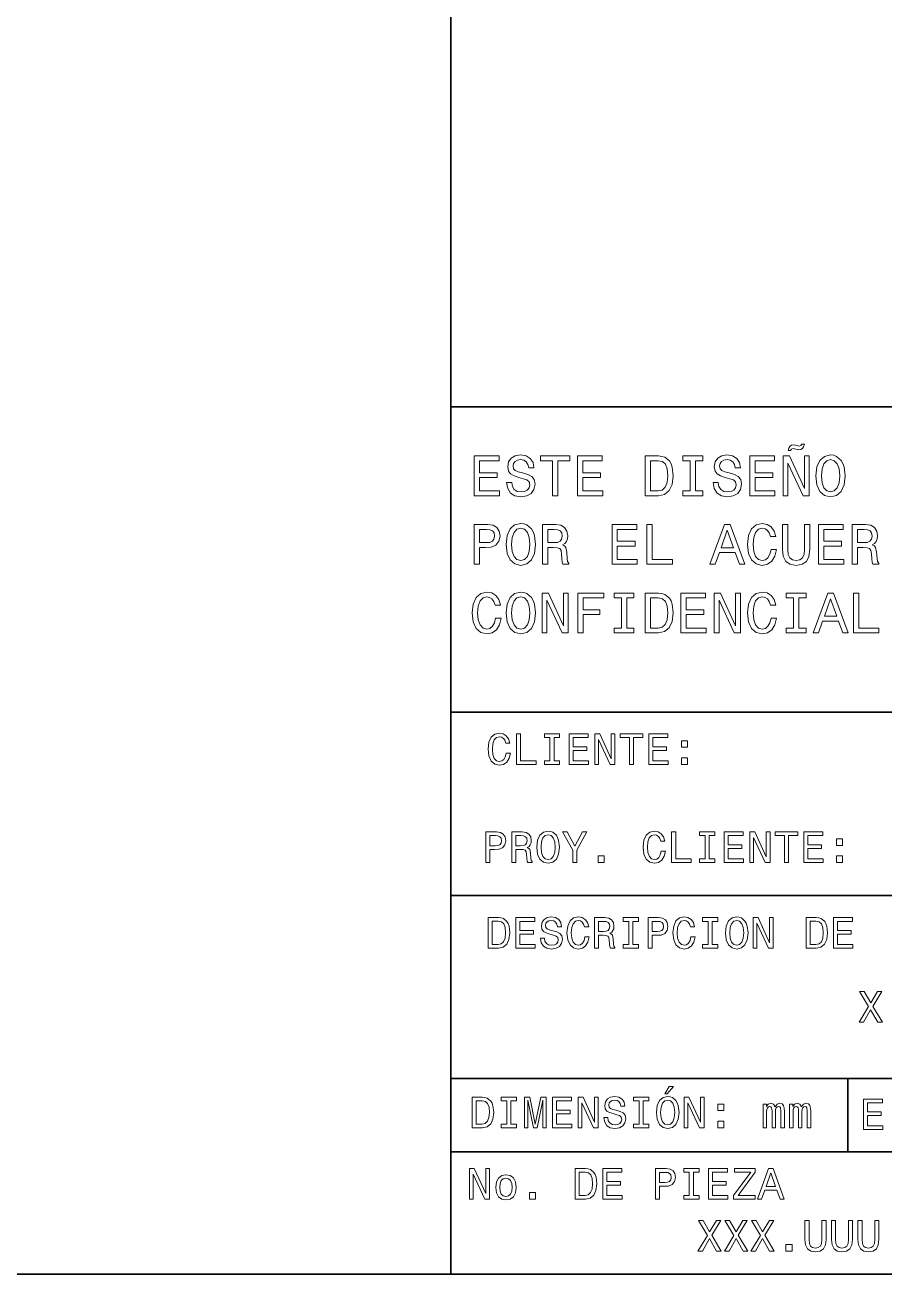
# Model space of a CAD drawing. Extents: x 11 to 831, y 11 to 585.
# Drawn here: x 626.1 to 725.8, y 10.6 to 155.5 of the extents above; entities that cross this region are included whole.
import ezdxf

# ---------------------------------------------------------------- set-up
doc = ezdxf.new("R2010")
doc.units = 0

msp = doc.modelspace()

# ---------------------------------------------------------------- linework, layer by layer
at = {"color": 7, "lineweight": 35}
for p, q in [((675.53009, 584.798035), (675.53009, 10.621877)), ((675.53009, 111.175644), (831.317627, 111.175644)), ((675.53009, 75.769386), (831.317627, 75.769386)), ((675.53009, 54.525635), (831.317627, 54.525635)), ((675.53009, 33.281879), (831.317627, 33.281879)), ((721.558228, 33.281879), (721.558228, 24.784378)), ((675.53009, 24.784378), (831.317627, 24.784378)), ((831.317627, 10.621877), (10.621877, 10.621877))]:
    msp.add_line(p, q, dxfattribs=at)
at = {"color": 7, "lineweight": 13}
for points in [[(716.53302, 106.858749), (716.247803, 106.858749), (716.128418, 106.68631), (715.949341, 106.633247), (715.770264, 106.659782), (715.458557, 106.752632), (715.266235, 106.77916), (715.04071, 106.732735), (714.861633, 106.60672), (714.722412, 106.401123), (714.642822, 106.115929), (714.927979, 106.115929), (715.04071, 106.281738), (715.219788, 106.341431), (715.378967, 106.314896), (715.690674, 106.228683), (715.902954, 106.195518), (716.121826, 106.235313), (716.307495, 106.361328), (716.440125, 106.566925)], [(678.257996, 100.883049), (681.176208, 100.883049), (681.176208, 101.440163), (678.868164, 101.440163), (678.868164, 102.998749), (680.924194, 102.998749), (680.924194, 103.549232), (678.868164, 103.549232), (678.868164, 104.928749), (681.123169, 104.928749), (681.123169, 105.485863), (678.257996, 105.485863)], [(682.59552, 102.401848), (681.992004, 102.401848), (682.124634, 101.698822), (682.456238, 101.181503), (682.966919, 100.869781), (683.656738, 100.757034), (684.339844, 100.863152), (684.850525, 101.154976), (685.175476, 101.612602), (685.294861, 102.216141), (685.195374, 102.759987), (684.91687, 103.111504), (684.46582, 103.343628), (683.862305, 103.516068), (683.344971, 103.642082), (683.006714, 103.787994), (682.814392, 104.000229), (682.7547, 104.331841), (682.814392, 104.630295), (682.986816, 104.855797), (683.252136, 105.008339), (683.616943, 105.061394), (683.988342, 104.995071), (684.280151, 104.816002), (684.472473, 104.517548), (684.565308, 104.112976), (685.168884, 104.112976), (685.168884, 104.126244), (685.062744, 104.74968), (684.751038, 105.213936), (684.260254, 105.50576), (683.597046, 105.60524), (683.000122, 105.50576), (682.535828, 105.227203), (682.237427, 104.796104), (682.131287, 104.238991), (682.217529, 103.74157), (682.469543, 103.40332), (682.867493, 103.177826), (683.411316, 103.005386), (683.948547, 102.852844), (684.353088, 102.706932), (684.598511, 102.494698), (684.684692, 102.149818), (684.605103, 101.798309), (684.399536, 101.533012), (684.08783, 101.36721), (683.683228, 101.314148), (683.232239, 101.3871), (682.88739, 101.599335), (682.668518, 101.944214)], [(687.330994, 100.883049), (687.941162, 100.883049), (687.941162, 104.928749), (689.333923, 104.928749), (689.333923, 105.485863), (685.93158, 105.485863), (685.93158, 104.928749), (687.330994, 104.928749)], [(690.235962, 100.883049), (693.154175, 100.883049), (693.154175, 101.440163), (690.84613, 101.440163), (690.84613, 102.998749), (692.9021, 102.998749), (692.9021, 103.549232), (690.84613, 103.549232), (690.84613, 104.928749), (693.101074, 104.928749), (693.101074, 105.485863), (690.235962, 105.485863)], [(699.607361, 105.485863), (698.075317, 105.485863), (698.075317, 100.883049), (699.607361, 100.883049), (700.330322, 101.028961), (700.867493, 101.47332), (701.199158, 102.196243), (701.318481, 103.184456), (701.212402, 104.192566), (701.079773, 104.5905), (700.894043, 104.908852), (700.356812, 105.339951), (700.00531, 105.446068)], [(699.560974, 104.935379), (700.065002, 104.835899), (700.409912, 104.530815), (700.615479, 103.986961), (700.681824, 103.184456), (700.608887, 102.408478), (700.403259, 101.864632), (700.051758, 101.53965), (699.560974, 101.433533), (698.692139, 101.433533), (698.692139, 104.935379)], [(703.301575, 101.440163), (702.452637, 101.440163), (702.452637, 100.883049), (704.760681, 100.883049), (704.760681, 101.440163), (703.911743, 101.440163), (703.911743, 104.928749), (704.760681, 104.928749), (704.760681, 105.485863), (702.452637, 105.485863), (702.452637, 104.928749), (703.301575, 104.928749)], [(706.551392, 102.401848), (705.947876, 102.401848), (706.080505, 101.698822), (706.412109, 101.181503), (706.922791, 100.869781), (707.612549, 100.757034), (708.295715, 100.863152), (708.806396, 101.154976), (709.131348, 101.612602), (709.250732, 102.216141), (709.151245, 102.759987), (708.872681, 103.111504), (708.421692, 103.343628), (707.818176, 103.516068), (707.300842, 103.642082), (706.962585, 103.787994), (706.770264, 104.000229), (706.710571, 104.331841), (706.770264, 104.630295), (706.942688, 104.855797), (707.208008, 105.008339), (707.572754, 105.061394), (707.944153, 104.995071), (708.236023, 104.816002), (708.428345, 104.517548), (708.521179, 104.112976), (709.124695, 104.112976), (709.124695, 104.126244), (709.018616, 104.74968), (708.706909, 105.213936), (708.216125, 105.50576), (707.552856, 105.60524), (706.955933, 105.50576), (706.491699, 105.227203), (706.193237, 104.796104), (706.087158, 104.238991), (706.17334, 103.74157), (706.425354, 103.40332), (706.823303, 103.177826), (707.367188, 103.005386), (707.904358, 102.852844), (708.30896, 102.706932), (708.554321, 102.494698), (708.640564, 102.149818), (708.560974, 101.798309), (708.355347, 101.533012), (708.04364, 101.36721), (707.639099, 101.314148), (707.18811, 101.3871), (706.843201, 101.599335), (706.624329, 101.944214)], [(710.199158, 100.883049), (713.117371, 100.883049), (713.117371, 101.440163), (710.809326, 101.440163), (710.809326, 102.998749), (712.865356, 102.998749), (712.865356, 103.549232), (710.809326, 103.549232), (710.809326, 104.928749), (713.064331, 104.928749), (713.064331, 105.485863), (710.199158, 105.485863)], [(714.072388, 100.883049), (714.622925, 100.883049), (714.622925, 104.656822), (716.387085, 100.883049), (717.096741, 100.883049), (717.096741, 105.485863), (716.539612, 105.485863), (716.539612, 101.71209), (714.795349, 105.485863), (714.072388, 105.485863)], [(717.872742, 103.184456), (717.992126, 102.149818), (718.336975, 101.3871), (718.874207, 100.916214), (719.577209, 100.757034), (720.273621, 100.916214), (720.817444, 101.3871), (721.155701, 102.149818), (721.281738, 103.184456), (721.155701, 104.212463), (721.009827, 104.630295), (720.817444, 104.975174), (720.273621, 105.446068), (719.942017, 105.565453), (719.577209, 105.611877), (718.867554, 105.446068), (718.330322, 104.981812), (717.992126, 104.219093)], [(718.509399, 103.184456), (718.582397, 103.986961), (718.80127, 104.57724), (719.139465, 104.935379), (719.577209, 105.061394), (720.008301, 104.935379), (720.346558, 104.570602), (720.56543, 103.980331), (720.64502, 103.184456), (720.56543, 102.38195), (720.346558, 101.791672), (720.008301, 101.433533), (719.577209, 101.314148), (719.139465, 101.433533), (718.80127, 101.791672), (718.582397, 102.375313)], [(678.251404, 92.930931), (678.861572, 92.930931), (678.861572, 94.874191), (679.538025, 94.874191), (680.221191, 94.907356), (680.765015, 95.139488), (681.116516, 95.590485), (681.235901, 96.207283), (681.143066, 96.777664), (680.877747, 97.195496), (680.440063, 97.447525), (679.84314, 97.533745), (678.251404, 97.533745)], [(681.938965, 95.232338), (682.05835, 94.197701), (682.403198, 93.434982), (682.94043, 92.964096), (683.643433, 92.804916), (684.339844, 92.964096), (684.883667, 93.434982), (685.221924, 94.197701), (685.347961, 95.232338), (685.221924, 96.260345), (685.07605, 96.678177), (684.883667, 97.023056), (684.339844, 97.49395), (684.00824, 97.613335), (683.643433, 97.65976), (682.933777, 97.49395), (682.396545, 97.029694), (682.05835, 96.266975)], [(682.575623, 95.232338), (682.648621, 96.034843), (682.867493, 96.625122), (683.205688, 96.983261), (683.643433, 97.109276), (684.074524, 96.983261), (684.412781, 96.618484), (684.631653, 96.028214), (684.711243, 95.232338), (684.631653, 94.429832), (684.412781, 93.839554), (684.074524, 93.481415), (683.643433, 93.36203), (683.205688, 93.481415), (682.867493, 93.839554), (682.648621, 94.423195)], [(686.157104, 92.930931), (686.773865, 92.930931), (686.773865, 94.874191), (687.403931, 94.874191), (687.868225, 94.854294), (688.160034, 94.761444), (688.319214, 94.54258), (688.385559, 94.151276), (688.418701, 93.554367), (688.458496, 93.163063), (688.538086, 92.930931), (689.234497, 92.930931), (689.234497, 93.056946), (689.081909, 93.242645), (689.02887, 93.587532), (688.982422, 94.330345), (688.86969, 94.880829), (688.717163, 95.053268), (688.478394, 95.179283), (688.743652, 95.345085), (688.929382, 95.577217), (689.048767, 95.869041), (689.088562, 96.220551), (688.995728, 96.777664), (688.730408, 97.195496), (688.292664, 97.447525), (687.695801, 97.533745), (686.157104, 97.533745)], [(694.228577, 92.930931), (697.14679, 92.930931), (697.14679, 93.488045), (694.838745, 93.488045), (694.838745, 95.046631), (696.894775, 95.046631), (696.894775, 95.597115), (694.838745, 95.597115), (694.838745, 96.976631), (697.09375, 96.976631), (697.09375, 97.533745), (694.228577, 97.533745)], [(698.267639, 92.930931), (701.225647, 92.930931), (701.225647, 93.488045), (698.877808, 93.488045), (698.877808, 97.533745), (698.267639, 97.533745)], [(705.583069, 92.930931), (706.193237, 92.930931), (706.677429, 94.28392), (708.514526, 94.28392), (708.998718, 92.930931), (709.622131, 92.930931), (707.937561, 97.540375), (707.261047, 97.540375)], [(712.666382, 94.642067), (712.533691, 94.084953), (712.31488, 93.687012), (712.009766, 93.44162), (711.651611, 93.36203), (711.22052, 93.481415), (710.882263, 93.839554), (710.656799, 94.423195), (710.583801, 95.232338), (710.656799, 96.034843), (710.875671, 96.625122), (711.213867, 96.983261), (711.651611, 97.109276), (711.969971, 97.042953), (712.241882, 96.857254), (712.454163, 96.5588), (712.600037, 96.147598), (713.230103, 96.147598), (713.031128, 96.777664), (712.686279, 97.255188), (712.215393, 97.553642), (711.651611, 97.65976), (710.948608, 97.49395), (710.411377, 97.029694), (710.066528, 96.266975), (709.947144, 95.232338), (710.066528, 94.197701), (710.411377, 93.434982), (710.948608, 92.964096), (711.651611, 92.804916), (712.268433, 92.930931), (712.765869, 93.28244), (713.117371, 93.859451), (713.303101, 94.642067)], [(713.999451, 94.681854), (714.092285, 93.852821), (714.384155, 93.262543), (714.874939, 92.924301), (715.584595, 92.804916), (716.287598, 92.924301), (716.778381, 93.262543), (717.07019, 93.846191), (717.169678, 94.681854), (717.169678, 97.533745), (716.552917, 97.533745), (716.552917, 94.648697), (716.493225, 94.084953), (716.314148, 93.680382), (716.009033, 93.44162), (715.584595, 93.36203), (715.146851, 93.44162), (714.841736, 93.680382), (714.66272, 94.078316), (714.609619, 94.648697), (714.609619, 97.533745), (713.999451, 97.533745)], [(718.184448, 92.930931), (721.102661, 92.930931), (721.102661, 93.488045), (718.794617, 93.488045), (718.794617, 95.046631), (720.850647, 95.046631), (720.850647, 95.597115), (718.794617, 95.597115), (718.794617, 96.976631), (721.049561, 96.976631), (721.049561, 97.533745), (718.184448, 97.533745)], [(722.090881, 92.930931), (722.707642, 92.930931), (722.707642, 94.874191), (723.337708, 94.874191), (723.802002, 94.854294), (724.093811, 94.761444), (724.252991, 94.54258), (724.319336, 94.151276), (724.352478, 93.554367), (724.392273, 93.163063), (724.471863, 92.930931), (725.168274, 92.930931), (725.168274, 93.056946), (725.015686, 93.242645), (724.962646, 93.587532), (724.916199, 94.330345), (724.803467, 94.880829), (724.65094, 95.053268), (724.41217, 95.179283), (724.677429, 95.345085), (724.863159, 95.577217), (724.982544, 95.869041), (725.022339, 96.220551), (724.929504, 96.777664), (724.664185, 97.195496), (724.22644, 97.447525), (723.629578, 97.533745), (722.090881, 97.533745)], [(679.677307, 96.970001), (680.075256, 96.930206), (680.367065, 96.804192), (680.539551, 96.57206), (680.599243, 96.207283), (680.532898, 95.822609), (680.353821, 95.590485), (680.048767, 95.4711), (679.63092, 95.437943), (678.861572, 95.437943), (678.861572, 96.970001)], [(687.523315, 96.970001), (687.927917, 96.930206), (688.213074, 96.804192), (688.392151, 96.57206), (688.451843, 96.207283), (688.385559, 95.822609), (688.206482, 95.590485), (687.901367, 95.4711), (687.483521, 95.437943), (686.773865, 95.437943), (686.773865, 96.970001)], [(706.889648, 94.847664), (707.599304, 96.877144), (708.30896, 94.847664)], [(723.457092, 96.970001), (723.861694, 96.930206), (724.146851, 96.804192), (724.325928, 96.57206), (724.38562, 96.207283), (724.319336, 95.822609), (724.140259, 95.590485), (723.835144, 95.4711), (723.417297, 95.437943), (722.707642, 95.437943), (722.707642, 96.970001)], [(680.72522, 86.689941), (680.59259, 86.132828), (680.373718, 85.734886), (680.068665, 85.489494), (679.71051, 85.409904), (679.279419, 85.529289), (678.941162, 85.887428), (678.715637, 86.471069), (678.6427, 87.280212), (678.715637, 88.082718), (678.934509, 88.672997), (679.272766, 89.031136), (679.71051, 89.15715), (680.02887, 89.090828), (680.300781, 88.905121), (680.513, 88.606674), (680.658936, 88.195465), (681.289001, 88.195465), (681.090027, 88.825539), (680.745117, 89.303062), (680.274231, 89.601517), (679.71051, 89.707634), (679.007446, 89.541824), (678.470276, 89.07756), (678.125366, 88.31485), (678.005981, 87.280212), (678.125366, 86.245575), (678.470276, 85.482857), (679.007446, 85.011971), (679.71051, 84.852791), (680.327271, 84.978806), (680.824707, 85.330315), (681.176208, 85.907326), (681.361938, 86.689941)], [(681.938965, 87.280212), (682.05835, 86.245575), (682.403198, 85.482857), (682.94043, 85.011971), (683.643433, 84.852791), (684.339844, 85.011971), (684.883667, 85.482857), (685.221924, 86.245575), (685.347961, 87.280212), (685.221924, 88.30822), (685.07605, 88.726051), (684.883667, 89.07093), (684.339844, 89.541824), (684.00824, 89.661209), (683.643433, 89.707634), (682.933777, 89.541824), (682.396545, 89.07756), (682.05835, 88.31485)], [(682.575623, 87.280212), (682.648621, 88.082718), (682.867493, 88.672997), (683.205688, 89.031136), (683.643433, 89.15715), (684.074524, 89.031136), (684.412781, 88.666359), (684.631653, 88.076088), (684.711243, 87.280212), (684.631653, 86.477707), (684.412781, 85.887428), (684.074524, 85.529289), (683.643433, 85.409904), (683.205688, 85.529289), (682.867493, 85.887428), (682.648621, 86.471069)], [(686.123901, 84.978806), (686.674377, 84.978806), (686.674377, 88.752579), (688.438599, 84.978806), (689.148254, 84.978806), (689.148254, 89.581619), (688.591125, 89.581619), (688.591125, 85.807846), (686.846863, 89.581619), (686.123901, 89.581619)], [(690.269104, 84.978806), (690.885925, 84.978806), (690.885925, 87.094505), (692.82251, 87.094505), (692.82251, 87.644989), (690.885925, 87.644989), (690.885925, 89.024506), (693.266907, 89.024506), (693.266907, 89.581619), (690.269104, 89.581619)], [(695.316284, 85.535919), (694.467346, 85.535919), (694.467346, 84.978806), (696.775391, 84.978806), (696.775391, 85.535919), (695.926453, 85.535919), (695.926453, 89.024506), (696.775391, 89.024506), (696.775391, 89.581619), (694.467346, 89.581619), (694.467346, 89.024506), (695.316284, 89.024506)], [(699.607361, 89.581619), (698.075317, 89.581619), (698.075317, 84.978806), (699.607361, 84.978806), (700.330322, 85.124718), (700.867493, 85.569077), (701.199158, 86.292), (701.318481, 87.280212), (701.212402, 88.288322), (701.079773, 88.686256), (700.894043, 89.004608), (700.356812, 89.435707), (700.00531, 89.541824)], [(699.560974, 89.031136), (700.065002, 88.931656), (700.409912, 88.626572), (700.615479, 88.082718), (700.681824, 87.280212), (700.608887, 86.504234), (700.403259, 85.960388), (700.051758, 85.635406), (699.560974, 85.529289), (698.692139, 85.529289), (698.692139, 89.031136)], [(702.213867, 84.978806), (705.13208, 84.978806), (705.13208, 85.535919), (702.824036, 85.535919), (702.824036, 87.094505), (704.880066, 87.094505), (704.880066, 87.644989), (702.824036, 87.644989), (702.824036, 89.024506), (705.079041, 89.024506), (705.079041, 89.581619), (702.213867, 89.581619)], [(706.087158, 84.978806), (706.637634, 84.978806), (706.637634, 88.752579), (708.401794, 84.978806), (709.11145, 84.978806), (709.11145, 89.581619), (708.554321, 89.581619), (708.554321, 85.807846), (706.810059, 89.581619), (706.087158, 89.581619)], [(712.666382, 86.689941), (712.533691, 86.132828), (712.31488, 85.734886), (712.009766, 85.489494), (711.651611, 85.409904), (711.22052, 85.529289), (710.882263, 85.887428), (710.656799, 86.471069), (710.583801, 87.280212), (710.656799, 88.082718), (710.875671, 88.672997), (711.213867, 89.031136), (711.651611, 89.15715), (711.969971, 89.090828), (712.241882, 88.905121), (712.454163, 88.606674), (712.600037, 88.195465), (713.230103, 88.195465), (713.031128, 88.825539), (712.686279, 89.303062), (712.215393, 89.601517), (711.651611, 89.707634), (710.948608, 89.541824), (710.411377, 89.07756), (710.066528, 88.31485), (709.947144, 87.280212), (710.066528, 86.245575), (710.411377, 85.482857), (710.948608, 85.011971), (711.651611, 84.852791), (712.268433, 84.978806), (712.765869, 85.330315), (713.117371, 85.907326), (713.303101, 86.689941)], [(715.27948, 85.535919), (714.430542, 85.535919), (714.430542, 84.978806), (716.738586, 84.978806), (716.738586, 85.535919), (715.889648, 85.535919), (715.889648, 89.024506), (716.738586, 89.024506), (716.738586, 89.581619), (714.430542, 89.581619), (714.430542, 89.024506), (715.27948, 89.024506)], [(717.561035, 84.978806), (718.171143, 84.978806), (718.655334, 86.331795), (720.492493, 86.331795), (720.976624, 84.978806), (721.600098, 84.978806), (719.915466, 89.588249), (719.238953, 89.588249)], [(718.867554, 86.895538), (719.577209, 88.925018), (720.286865, 86.895538)], [(722.223511, 84.978806), (725.181519, 84.978806), (725.181519, 85.535919), (722.833679, 85.535919), (722.833679, 89.581619), (722.223511, 89.581619)], [(681.949829, 71.039642), (681.847778, 70.611099), (681.679443, 70.304993), (681.444763, 70.116226), (681.16925, 70.055), (680.837646, 70.146835), (680.577454, 70.422333), (680.403992, 70.871284), (680.3479, 71.493698), (680.403992, 72.111015), (680.572327, 72.565071), (680.83252, 72.840569), (681.16925, 72.9375), (681.414124, 72.886482), (681.623291, 72.743637), (681.78656, 72.514053), (681.898804, 72.197746), (682.383484, 72.197746), (682.230408, 72.682411), (681.965149, 73.049744), (681.602905, 73.27932), (681.16925, 73.360947), (680.628479, 73.233406), (680.21521, 72.876282), (679.949951, 72.289574), (679.858093, 71.493698), (679.949951, 70.697823), (680.21521, 70.111122), (680.628479, 69.748894), (681.16925, 69.626457), (681.643738, 69.723389), (682.026367, 69.993782), (682.296753, 70.437637), (682.439575, 71.039642)], [(683.158936, 69.723389), (685.434326, 69.723389), (685.434326, 70.151939), (683.628296, 70.151939), (683.628296, 73.264015), (683.158936, 73.264015)], [(687.031189, 70.151939), (686.378174, 70.151939), (686.378174, 69.723389), (688.153564, 69.723389), (688.153564, 70.151939), (687.500549, 70.151939), (687.500549, 72.835464), (688.153564, 72.835464), (688.153564, 73.264015), (686.378174, 73.264015), (686.378174, 72.835464), (687.031189, 72.835464)], [(689.265747, 69.723389), (691.510559, 69.723389), (691.510559, 70.151939), (689.735107, 70.151939), (689.735107, 71.350853), (691.31665, 71.350853), (691.31665, 71.7743), (689.735107, 71.7743), (689.735107, 72.835464), (691.469727, 72.835464), (691.469727, 73.264015), (689.265747, 73.264015)], [(692.245178, 69.723389), (692.66864, 69.723389), (692.66864, 72.626297), (694.025696, 69.723389), (694.571594, 69.723389), (694.571594, 73.264015), (694.143066, 73.264015), (694.143066, 70.361107), (692.80127, 73.264015), (692.245178, 73.264015)], [(696.244995, 69.723389), (696.714355, 69.723389), (696.714355, 72.835464), (697.785706, 72.835464), (697.785706, 73.264015), (695.168518, 73.264015), (695.168518, 72.835464), (696.244995, 72.835464)], [(698.479553, 69.723389), (700.724304, 69.723389), (700.724304, 70.151939), (698.948914, 70.151939), (698.948914, 71.350853), (700.530457, 71.350853), (700.530457, 71.7743), (698.948914, 71.7743), (698.948914, 72.835464), (700.683533, 72.835464), (700.683533, 73.264015), (698.479553, 73.264015)], [(702.270142, 71.702873), (702.974182, 71.702873), (702.974182, 72.463036), (702.270142, 72.463036)], [(702.270142, 69.723389), (702.974182, 69.723389), (702.974182, 70.483551), (702.270142, 70.483551)], [(679.599304, 58.354183), (680.068665, 58.354183), (680.068665, 59.848999), (680.58905, 59.848999), (681.114502, 59.874508), (681.532837, 60.05307), (681.803284, 60.39999), (681.895081, 60.874454), (681.823669, 61.313206), (681.619568, 61.634617), (681.282898, 61.828487), (680.82373, 61.89481), (679.599304, 61.89481)], [(680.696167, 61.461159), (681.002258, 61.43055), (681.226746, 61.333614), (681.359375, 61.155052), (681.405334, 60.874454), (681.354309, 60.578552), (681.216553, 60.39999), (680.981873, 60.308159), (680.660461, 60.28265), (680.068665, 60.28265), (680.068665, 61.461159)], [(682.609314, 58.354183), (683.083801, 58.354183), (683.083801, 59.848999), (683.568481, 59.848999), (683.925598, 59.833694), (684.150085, 59.762272), (684.272522, 59.593914), (684.323547, 59.292908), (684.34906, 58.833748), (684.379639, 58.532745), (684.440857, 58.354183), (684.976562, 58.354183), (684.976562, 58.451118), (684.859192, 58.593967), (684.81842, 58.859257), (684.782715, 59.430656), (684.695984, 59.854103), (684.578613, 59.986748), (684.394958, 60.083683), (684.598999, 60.211227), (684.741882, 60.38979), (684.833679, 60.614265), (684.864319, 60.884659), (684.792908, 61.313206), (684.588806, 61.634617), (684.252136, 61.828487), (683.792969, 61.89481), (682.609314, 61.89481)], [(683.660278, 61.461159), (683.971497, 61.43055), (684.190857, 61.333614), (684.328613, 61.155052), (684.374573, 60.874454), (684.323547, 60.578552), (684.185791, 60.39999), (683.951111, 60.308159), (683.6297, 60.28265), (683.083801, 60.28265), (683.083801, 61.461159)], [(685.507141, 60.124496), (685.598999, 59.328621), (685.864258, 58.741917), (686.277527, 58.379692), (686.818298, 58.257248), (687.354004, 58.379692), (687.772339, 58.741917), (688.032532, 59.328621), (688.129456, 60.124496), (688.032532, 60.915268), (687.920288, 61.236679), (687.772339, 61.501972), (687.354004, 61.864197), (687.098877, 61.956032), (686.818298, 61.991741), (686.2724, 61.864197), (685.859192, 61.507072), (685.598999, 60.920372)], [(685.996887, 60.124496), (686.05304, 60.74181), (686.221375, 61.195866), (686.481567, 61.471363), (686.818298, 61.568295), (687.149902, 61.471363), (687.410095, 61.190765), (687.57843, 60.73671), (687.639648, 60.124496), (687.57843, 59.507183), (687.410095, 59.053123), (687.149902, 58.77763), (686.818298, 58.685799), (686.481567, 58.77763), (686.221375, 59.053123), (686.05304, 59.502079)], [(690.154846, 58.354183), (690.154846, 59.787781), (691.318054, 61.89991), (690.787476, 61.89991), (689.915039, 60.221428), (689.032471, 61.89991), (688.466187, 61.89991), (689.680359, 59.757168), (689.680359, 58.354183)], [(699.92981, 59.670441), (699.82782, 59.24189), (699.659424, 58.935783), (699.424744, 58.747021), (699.149292, 58.685799), (698.817627, 58.77763), (698.557434, 59.053123), (698.383972, 59.502079), (698.327881, 60.124496), (698.383972, 60.74181), (698.552368, 61.195866), (698.812561, 61.471363), (699.149292, 61.568295), (699.394165, 61.517277), (699.603333, 61.374428), (699.766602, 61.144848), (699.878784, 60.828541), (700.363464, 60.828541), (700.210449, 61.313206), (699.945129, 61.680534), (699.582886, 61.910114), (699.149292, 61.991741), (698.608459, 61.864197), (698.195251, 61.507072), (697.929932, 60.920372), (697.838135, 60.124496), (697.929932, 59.328621), (698.195251, 58.741917), (698.608459, 58.379692), (699.149292, 58.257248), (699.623718, 58.354183), (700.006348, 58.624577), (700.276733, 59.068432), (700.419617, 59.670441)], [(701.138977, 58.354183), (703.414307, 58.354183), (703.414307, 58.78273), (701.608337, 58.78273), (701.608337, 61.89481), (701.138977, 61.89481)], [(705.011169, 58.78273), (704.358154, 58.78273), (704.358154, 58.354183), (706.133606, 58.354183), (706.133606, 58.78273), (705.48053, 58.78273), (705.48053, 61.466259), (706.133606, 61.466259), (706.133606, 61.89481), (704.358154, 61.89481), (704.358154, 61.466259), (705.011169, 61.466259)], [(707.245789, 58.354183), (709.49054, 58.354183), (709.49054, 58.78273), (707.715149, 58.78273), (707.715149, 59.981647), (709.296692, 59.981647), (709.296692, 60.405094), (707.715149, 60.405094), (707.715149, 61.466259), (709.449707, 61.466259), (709.449707, 61.89481), (707.245789, 61.89481)], [(710.22522, 58.354183), (710.648621, 58.354183), (710.648621, 61.257088), (712.005737, 58.354183), (712.551575, 58.354183), (712.551575, 61.89481), (712.123047, 61.89481), (712.123047, 58.991905), (710.781311, 61.89481), (710.22522, 61.89481)], [(714.224976, 58.354183), (714.694336, 58.354183), (714.694336, 61.466259), (715.765747, 61.466259), (715.765747, 61.89481), (713.148499, 61.89481), (713.148499, 61.466259), (714.224976, 61.466259)], [(716.459534, 58.354183), (718.704346, 58.354183), (718.704346, 58.78273), (716.928894, 58.78273), (716.928894, 59.981647), (718.510498, 59.981647), (718.510498, 60.405094), (716.928894, 60.405094), (716.928894, 61.466259), (718.663513, 61.466259), (718.663513, 61.89481), (716.459534, 61.89481)], [(720.250183, 60.333668), (720.954224, 60.333668), (720.954224, 61.09383), (720.250183, 61.09383)], [(692.608826, 58.354183), (693.312866, 58.354183), (693.312866, 59.114346), (692.608826, 59.114346)], [(720.250183, 58.354183), (720.954224, 58.354183), (720.954224, 59.114346), (720.250183, 59.114346)], [(681.047363, 51.949448), (679.868896, 51.949448), (679.868896, 48.408821), (681.047363, 48.408821), (681.603455, 48.521061), (682.016724, 48.862877), (682.27179, 49.418972), (682.363647, 50.179134), (682.281982, 50.954601), (682.179993, 51.260708), (682.037109, 51.505592), (681.623901, 51.837208), (681.353455, 51.918835)], [(681.011658, 51.526001), (681.399414, 51.449474), (681.664673, 51.21479), (681.822815, 50.796448), (681.87384, 50.179134), (681.817749, 49.582226), (681.659607, 49.163883), (681.389221, 48.913895), (681.011658, 48.832268), (680.343323, 48.832268), (680.343323, 51.526001)], [(683.052368, 48.408821), (685.297119, 48.408821), (685.297119, 48.837368), (683.521729, 48.837368), (683.521729, 50.036285), (685.103271, 50.036285), (685.103271, 50.459732), (683.521729, 50.459732), (683.521729, 51.520897), (685.256348, 51.520897), (685.256348, 51.949448), (683.052368, 51.949448)], [(686.388916, 49.577126), (685.924683, 49.577126), (686.026672, 49.036339), (686.281799, 48.638401), (686.674622, 48.398617), (687.2052, 48.311886), (687.730713, 48.393517), (688.123535, 48.617992), (688.373535, 48.970016), (688.465332, 49.434277), (688.388794, 49.852619), (688.174561, 50.123016), (687.827637, 50.301575), (687.363342, 50.434223), (686.965454, 50.531155), (686.705261, 50.643394), (686.557312, 50.806652), (686.511353, 51.061741), (686.557312, 51.291321), (686.689941, 51.464779), (686.893982, 51.582119), (687.174622, 51.622932), (687.460266, 51.571915), (687.684753, 51.43417), (687.832703, 51.20459), (687.904175, 50.893379), (688.368408, 50.893379), (688.368408, 50.903584), (688.286804, 51.383152), (688.046997, 51.740273), (687.669495, 51.964752), (687.159302, 52.041279), (686.700134, 51.964752), (686.343018, 51.750477), (686.113403, 51.418861), (686.031799, 50.990314), (686.098145, 50.607681), (686.291992, 50.347492), (686.598083, 50.174034), (687.016418, 50.041386), (687.429688, 49.924046), (687.740906, 49.811806), (687.929688, 49.648552), (687.995972, 49.383259), (687.934753, 49.112865), (687.776611, 48.908794), (687.536804, 48.78125), (687.225586, 48.740437), (686.878723, 48.796555), (686.613403, 48.959812), (686.445068, 49.225105)], [(691.092773, 49.725075), (690.990723, 49.296528), (690.822388, 48.990421), (690.587708, 48.801659), (690.312195, 48.740437), (689.980591, 48.832268), (689.720398, 49.107761), (689.546936, 49.556717), (689.490784, 50.179134), (689.546936, 50.796448), (689.715271, 51.250504), (689.975464, 51.526001), (690.312195, 51.622932), (690.557068, 51.571915), (690.766235, 51.429066), (690.929504, 51.199486), (691.041748, 50.883179), (691.526428, 50.883179), (691.373352, 51.367844), (691.108032, 51.735172), (690.74585, 51.964752), (690.312195, 52.046379), (689.771423, 51.918835), (689.358154, 51.561714), (689.092834, 50.97501), (689.001038, 50.179134), (689.092834, 49.383259), (689.358154, 48.796555), (689.771423, 48.43433), (690.312195, 48.311886), (690.786621, 48.408821), (691.16925, 48.679214), (691.439697, 49.12307), (691.58252, 49.725075)], [(692.199829, 48.408821), (692.674316, 48.408821), (692.674316, 49.903637), (693.158997, 49.903637), (693.516113, 49.888332), (693.740601, 49.81691), (693.863037, 49.648552), (693.914001, 49.347546), (693.939514, 48.888386), (693.970154, 48.587383), (694.031372, 48.408821), (694.567078, 48.408821), (694.567078, 48.505756), (694.449707, 48.648605), (694.408875, 48.913895), (694.373169, 49.485294), (694.286438, 49.908741), (694.169128, 50.041386), (693.985474, 50.138321), (694.189514, 50.265865), (694.332397, 50.444427), (694.424194, 50.668903), (694.454834, 50.939297), (694.383362, 51.367844), (694.179321, 51.689255), (693.84259, 51.883125), (693.383423, 51.949448), (692.199829, 51.949448)], [(693.250793, 51.515797), (693.562012, 51.485188), (693.781372, 51.388252), (693.919128, 51.20969), (693.965027, 50.929092), (693.914001, 50.63319), (693.776306, 50.454628), (693.541626, 50.362797), (693.220215, 50.337288), (692.674316, 50.337288), (692.674316, 51.515797)], [(696.174133, 48.837368), (695.521057, 48.837368), (695.521057, 48.408821), (697.296509, 48.408821), (697.296509, 48.837368), (696.643494, 48.837368), (696.643494, 51.520897), (697.296509, 51.520897), (697.296509, 51.949448), (695.521057, 51.949448), (695.521057, 51.520897), (696.174133, 51.520897)], [(698.403564, 48.408821), (698.872925, 48.408821), (698.872925, 49.903637), (699.393311, 49.903637), (699.918823, 49.929146), (700.337158, 50.107708), (700.607544, 50.454628), (700.699402, 50.929092), (700.62793, 51.367844), (700.423889, 51.689255), (700.087158, 51.883125), (699.627991, 51.949448), (698.403564, 51.949448)], [(699.500488, 51.515797), (699.80658, 51.485188), (700.031067, 51.388252), (700.163696, 51.20969), (700.209595, 50.929092), (700.158569, 50.63319), (700.020813, 50.454628), (699.786133, 50.362797), (699.464722, 50.337288), (698.872925, 50.337288), (698.872925, 51.515797)], [(703.377808, 49.725075), (703.275757, 49.296528), (703.107422, 48.990421), (702.872742, 48.801659), (702.597229, 48.740437), (702.265625, 48.832268), (702.005432, 49.107761), (701.83197, 49.556717), (701.775879, 50.179134), (701.83197, 50.796448), (702.000305, 51.250504), (702.260498, 51.526001), (702.597229, 51.622932), (702.842102, 51.571915), (703.05127, 51.429066), (703.214539, 51.199486), (703.326782, 50.883179), (703.811462, 50.883179), (703.658386, 51.367844), (703.393127, 51.735172), (703.030884, 51.964752), (702.597229, 52.046379), (702.056458, 51.918835), (701.643188, 51.561714), (701.37793, 50.97501), (701.286072, 50.179134), (701.37793, 49.383259), (701.643188, 48.796555), (702.056458, 48.43433), (702.597229, 48.311886), (703.071716, 48.408821), (703.454346, 48.679214), (703.724731, 49.12307), (703.867554, 49.725075)], [(705.387878, 48.837368), (704.734863, 48.837368), (704.734863, 48.408821), (706.510315, 48.408821), (706.510315, 48.837368), (705.857239, 48.837368), (705.857239, 51.520897), (706.510315, 51.520897), (706.510315, 51.949448), (704.734863, 51.949448), (704.734863, 51.520897), (705.387878, 51.520897)], [(707.38269, 50.179134), (707.474548, 49.383259), (707.739807, 48.796555), (708.153076, 48.43433), (708.693848, 48.311886), (709.229553, 48.43433), (709.647888, 48.796555), (709.908081, 49.383259), (710.005005, 50.179134), (709.908081, 50.969906), (709.795837, 51.291321), (709.647888, 51.55661), (709.229553, 51.918835), (708.974426, 52.010666), (708.693848, 52.046379), (708.147949, 51.918835), (707.734741, 51.561714), (707.474548, 50.97501)], [(707.872437, 50.179134), (707.928589, 50.796448), (708.096924, 51.250504), (708.357117, 51.526001), (708.693848, 51.622932), (709.025452, 51.526001), (709.285645, 51.245403), (709.453979, 50.791348), (709.515259, 50.179134), (709.453979, 49.561821), (709.285645, 49.107761), (709.025452, 48.832268), (708.693848, 48.740437), (708.357117, 48.832268), (708.096924, 49.107761), (707.928589, 49.556717)], [(710.601929, 48.408821), (711.02533, 48.408821), (711.02533, 51.311726), (712.382446, 48.408821), (712.928284, 48.408821), (712.928284, 51.949448), (712.499756, 51.949448), (712.499756, 49.046543), (711.15802, 51.949448), (710.601929, 51.949448)], [(717.902527, 51.949448), (716.723999, 51.949448), (716.723999, 48.408821), (717.902527, 48.408821), (718.458618, 48.521061), (718.871887, 48.862877), (719.126953, 49.418972), (719.218811, 50.179134), (719.137146, 50.954601), (719.035156, 51.260708), (718.892273, 51.505592), (718.479065, 51.837208), (718.208618, 51.918835)], [(717.866821, 51.526001), (718.254578, 51.449474), (718.519836, 51.21479), (718.677979, 50.796448), (718.729004, 50.179134), (718.672913, 49.582226), (718.514771, 49.163883), (718.244385, 48.913895), (717.866821, 48.832268), (717.198486, 48.832268), (717.198486, 51.526001)], [(719.907532, 48.408821), (722.152283, 48.408821), (722.152283, 48.837368), (720.376892, 48.837368), (720.376892, 50.036285), (721.958435, 50.036285), (721.958435, 50.459732), (720.376892, 50.459732), (720.376892, 51.520897), (722.111511, 51.520897), (722.111511, 51.949448), (719.907532, 51.949448)], [(722.874023, 39.822784), (723.409729, 39.822784), (724.220886, 41.256382), (725.047363, 39.822784), (725.588196, 39.822784), (724.481079, 41.644115), (725.532043, 43.368511), (725.016785, 43.368511), (724.236206, 42.057358), (723.470947, 43.368511), (722.935242, 43.368511), (723.98114, 41.639011)], [(700.336914, 31.4991), (700.637939, 31.4991), (701.347107, 32.366402), (700.847107, 32.366402)], [(679.184998, 31.126671), (678.006531, 31.126671), (678.006531, 27.586046), (679.184998, 27.586046), (679.741089, 27.698284), (680.154358, 28.040104), (680.409424, 28.596195), (680.501282, 29.356359), (680.419617, 30.131828), (680.317627, 30.437933), (680.174744, 30.682817), (679.761536, 31.014433), (679.491089, 31.096062)], [(679.149292, 30.703224), (679.537048, 30.626699), (679.802307, 30.392017), (679.960449, 29.973673), (680.011475, 29.356359), (679.955383, 28.759453), (679.797241, 28.341108), (679.526855, 28.091122), (679.149292, 28.009493), (678.480957, 28.009493), (678.480957, 30.703224)], [(682.026672, 28.014595), (681.373657, 28.014595), (681.373657, 27.586046), (683.149109, 27.586046), (683.149109, 28.014595), (682.496033, 28.014595), (682.496033, 30.698124), (683.149109, 30.698124), (683.149109, 31.126671), (681.373657, 31.126671), (681.373657, 30.698124), (682.026672, 30.698124)], [(684.05719, 27.586046), (684.450012, 27.586046), (684.450012, 30.800159), (685.113281, 27.586046), (685.552002, 27.586046), (686.210144, 30.800159), (686.210144, 27.586046), (686.608093, 27.586046), (686.608093, 31.126671), (685.985657, 31.126671), (685.332642, 28.004391), (684.684692, 31.126671), (684.05719, 31.126671)], [(687.33252, 27.586046), (689.577332, 27.586046), (689.577332, 28.014595), (687.80188, 28.014595), (687.80188, 29.213509), (689.383423, 29.213509), (689.383423, 29.636955), (687.80188, 29.636955), (687.80188, 30.698124), (689.536499, 30.698124), (689.536499, 31.126671), (687.33252, 31.126671)], [(690.311951, 27.586046), (690.735413, 27.586046), (690.735413, 30.488951), (692.092468, 27.586046), (692.638367, 27.586046), (692.638367, 31.126671), (692.209839, 31.126671), (692.209839, 28.223766), (690.868042, 31.126671), (690.311951, 31.126671)], [(693.740356, 28.754351), (693.276062, 28.754351), (693.378113, 28.213564), (693.63324, 27.815626), (694.026062, 27.575842), (694.556641, 27.489113), (695.082092, 27.570742), (695.474976, 27.795219), (695.724915, 28.14724), (695.816772, 28.611502), (695.740234, 29.029846), (695.52594, 29.30024), (695.179077, 29.478802), (694.714783, 29.611446), (694.316833, 29.708382), (694.056641, 29.82062), (693.908691, 29.983875), (693.862793, 30.238964), (693.908691, 30.468544), (694.041382, 30.642004), (694.245422, 30.759344), (694.526001, 30.800159), (694.811707, 30.749142), (695.036194, 30.611393), (695.184143, 30.381813), (695.255554, 30.070606), (695.719849, 30.070606), (695.719849, 30.080811), (695.638184, 30.560375), (695.398438, 30.9175), (695.020874, 31.141977), (694.510742, 31.218504), (694.051575, 31.141977), (693.694458, 30.927702), (693.464844, 30.596088), (693.38324, 30.16754), (693.449524, 29.784908), (693.643433, 29.524717), (693.949524, 29.351257), (694.367859, 29.218611), (694.781128, 29.101271), (695.092285, 28.989033), (695.281067, 28.825775), (695.347412, 28.560484), (695.286194, 28.290091), (695.128052, 28.08602), (694.888245, 27.958475), (694.577026, 27.917662), (694.230103, 27.97378), (693.964844, 28.137037), (693.796448, 28.402328)], [(697.382996, 28.014595), (696.72998, 28.014595), (696.72998, 27.586046), (698.505371, 27.586046), (698.505371, 28.014595), (697.852356, 28.014595), (697.852356, 30.698124), (698.505371, 30.698124), (698.505371, 31.126671), (696.72998, 31.126671), (696.72998, 30.698124), (697.382996, 30.698124)], [(699.377808, 29.356359), (699.469604, 28.560484), (699.734924, 27.97378), (700.148193, 27.611555), (700.688965, 27.489113), (701.224609, 27.611555), (701.643005, 27.97378), (701.903198, 28.560484), (702.000122, 29.356359), (701.903198, 30.147133), (701.790955, 30.468544), (701.643005, 30.733835), (701.224609, 31.096062), (700.969543, 31.187893), (700.688965, 31.223606), (700.143066, 31.096062), (699.729797, 30.738937), (699.469604, 30.152235)], [(699.867554, 29.356359), (699.923706, 29.973673), (700.092041, 30.427731), (700.352234, 30.703224), (700.688965, 30.800159), (701.020569, 30.703224), (701.280762, 30.422628), (701.449097, 29.968571), (701.510315, 29.356359), (701.449097, 28.739046), (701.280762, 28.284988), (701.020569, 28.009493), (700.688965, 27.917662), (700.352234, 28.009493), (700.092041, 28.284988), (699.923706, 28.733944)], [(702.596985, 27.586046), (703.020447, 27.586046), (703.020447, 30.488951), (704.377502, 27.586046), (704.923401, 27.586046), (704.923401, 31.126671), (704.494873, 31.126671), (704.494873, 28.223766), (703.153076, 31.126671), (702.596985, 31.126671)], [(711.73938, 27.586046), (712.152649, 27.586046), (712.152649, 29.41758), (712.178162, 29.693075), (712.254639, 29.892044), (712.372009, 30.009384), (712.525024, 30.055302), (712.647522, 30.014486), (712.729126, 29.912451), (712.769958, 29.738991), (712.785217, 29.509413), (712.785217, 27.586046), (713.172974, 27.586046), (713.172974, 29.41758), (713.198486, 29.687973), (713.275024, 29.886942), (713.397461, 30.009384), (713.550537, 30.055302), (713.672974, 30.014486), (713.754578, 29.912451), (713.805603, 29.509413), (713.805603, 27.586046), (714.218872, 27.586046), (714.218872, 29.478802), (714.193359, 29.871637), (714.111694, 30.172642), (713.948425, 30.356304), (713.683167, 30.422628), (713.371948, 30.320593), (713.132141, 30.024691), (712.94342, 30.315491), (712.627075, 30.422628), (712.336304, 30.320593), (712.137329, 30.034893), (712.137329, 30.325695), (711.73938, 30.325695)], [(714.810669, 27.586046), (715.223877, 27.586046), (715.223877, 29.41758), (715.24939, 29.693075), (715.325928, 29.892044), (715.443237, 30.009384), (715.596313, 30.055302), (715.71875, 30.014486), (715.800415, 29.912451), (715.841187, 29.738991), (715.856506, 29.509413), (715.856506, 27.586046), (716.244263, 27.586046), (716.244263, 29.41758), (716.269775, 29.687973), (716.346252, 29.886942), (716.46875, 30.009384), (716.621765, 30.055302), (716.744202, 30.014486), (716.825867, 29.912451), (716.876831, 29.509413), (716.876831, 27.586046), (717.2901, 27.586046), (717.2901, 29.478802), (717.264587, 29.871637), (717.182983, 30.172642), (717.019714, 30.356304), (716.754395, 30.422628), (716.443237, 30.320593), (716.20343, 30.024691), (716.014648, 30.315491), (715.698364, 30.422628), (715.407532, 30.320593), (715.208557, 30.034893), (715.208557, 30.325695), (714.810669, 30.325695)], [(723.38916, 27.377502), (725.633972, 27.377502), (725.633972, 27.806051), (723.858521, 27.806051), (723.858521, 29.004967), (725.440125, 29.004967), (725.440125, 29.428413), (723.858521, 29.428413), (723.858521, 30.48958), (725.59314, 30.48958), (725.59314, 30.918129), (723.38916, 30.918129)], [(706.479431, 29.565531), (707.183472, 29.565531), (707.183472, 30.325695), (706.479431, 30.325695)], [(706.479431, 27.586046), (707.183472, 27.586046), (707.183472, 28.346209), (706.479431, 28.346209)], [(677.694092, 19.304878), (678.117554, 19.304878), (678.117554, 22.207783), (679.474609, 19.304878), (680.020508, 19.304878), (680.020508, 22.845505), (679.591919, 22.845505), (679.591919, 19.942598), (678.250183, 22.845505), (677.694092, 22.845505)], [(680.739868, 20.672152), (680.821472, 20.049736), (681.056152, 19.590576), (681.428589, 19.304878), (681.928528, 19.207945), (682.423401, 19.304878), (682.795837, 19.585476), (683.030518, 20.044634), (683.117249, 20.672152), (683.030518, 21.294567), (682.795837, 21.758827), (682.423401, 22.039425), (681.928528, 22.14146), (681.428589, 22.039425), (681.056152, 21.753727), (680.821472, 21.294567)], [(681.198975, 20.677254), (681.244934, 21.136412), (681.387756, 21.468027), (681.617371, 21.672098), (681.928528, 21.743523), (682.23468, 21.672098), (682.464233, 21.473129), (682.607056, 21.136412), (682.658081, 20.677254), (682.607056, 20.212992), (682.464233, 19.876276), (682.23468, 19.672205), (681.928528, 19.605883), (681.617371, 19.672205), (681.387756, 19.876276), (681.244934, 20.212992)], [(691.137207, 22.845505), (689.95874, 22.845505), (689.95874, 19.304878), (691.137207, 19.304878), (691.693359, 19.417116), (692.106567, 19.758936), (692.361633, 20.315027), (692.453491, 21.075191), (692.371887, 21.850658), (692.269836, 22.156765), (692.126953, 22.401649), (691.713745, 22.733265), (691.443359, 22.814894)], [(691.101501, 22.422058), (691.489258, 22.345531), (691.754578, 22.110849), (691.91272, 21.692505), (691.963745, 21.075191), (691.907593, 20.478285), (691.749451, 20.05994), (691.479065, 19.809954), (691.101501, 19.728325), (690.433167, 19.728325), (690.433167, 22.422058)], [(693.142212, 19.304878), (695.387024, 19.304878), (695.387024, 19.733427), (693.611572, 19.733427), (693.611572, 20.932343), (695.193115, 20.932343), (695.193115, 21.355789), (693.611572, 21.355789), (693.611572, 22.416956), (695.346191, 22.416956), (695.346191, 22.845505), (693.142212, 22.845505)], [(699.279663, 19.304878), (699.749023, 19.304878), (699.749023, 20.799696), (700.269409, 20.799696), (700.794861, 20.825205), (701.213196, 21.003767), (701.483643, 21.350687), (701.575439, 21.82515), (701.504028, 22.263903), (701.299927, 22.585314), (700.963257, 22.779181), (700.504089, 22.845505), (699.279663, 22.845505)], [(700.376526, 22.411854), (700.682617, 22.381243), (700.907104, 22.284309), (701.039795, 22.105747), (701.085693, 21.82515), (701.034668, 21.529247), (700.896912, 21.350687), (700.662231, 21.258854), (700.34082, 21.233345), (699.749023, 21.233345), (699.749023, 22.411854)], [(703.192688, 19.733427), (702.539673, 19.733427), (702.539673, 19.304878), (704.315125, 19.304878), (704.315125, 19.733427), (703.662048, 19.733427), (703.662048, 22.416956), (704.315125, 22.416956), (704.315125, 22.845505), (702.539673, 22.845505), (702.539673, 22.416956), (703.192688, 22.416956)], [(705.427307, 19.304878), (707.672058, 19.304878), (707.672058, 19.733427), (705.896667, 19.733427), (705.896667, 20.932343), (707.47821, 20.932343), (707.47821, 21.355789), (705.896667, 21.355789), (705.896667, 22.416956), (707.631226, 22.416956), (707.631226, 22.845505), (705.427307, 22.845505)], [(708.299561, 19.304878), (710.840271, 19.304878), (710.840271, 19.733427), (708.860779, 19.733427), (710.840271, 22.442465), (710.840271, 22.845505), (708.437317, 22.845505), (708.437317, 22.416956), (710.309692, 22.416956), (708.299561, 19.71302)], [(711.090271, 19.304878), (711.559631, 19.304878), (711.932068, 20.345638), (713.345215, 20.345638), (713.717651, 19.304878), (714.197205, 19.304878), (712.901367, 22.850605), (712.380981, 22.850605)], [(712.095276, 20.779289), (712.641174, 22.340429), (713.187073, 20.779289)], [(684.647766, 19.304878), (685.351807, 19.304878), (685.351807, 20.065041), (684.647766, 20.065041)], [(704.189148, 13.288409), (704.724854, 13.288409), (705.536011, 14.722006), (706.362488, 13.288409), (706.90332, 13.288409), (705.796204, 15.109739), (706.847168, 16.834137), (706.331909, 16.834137), (705.551331, 15.522983), (704.786072, 16.834137), (704.250366, 16.834137), (705.296265, 15.104638)], [(707.260437, 13.288409), (707.796082, 13.288409), (708.6073, 14.722006), (709.433777, 13.288409), (709.974548, 13.288409), (708.867493, 15.109739), (709.918457, 16.834137), (709.403137, 16.834137), (708.62262, 15.522983), (707.8573, 16.834137), (707.321655, 16.834137), (708.367493, 15.104638)], [(710.331665, 13.288409), (710.867371, 13.288409), (711.678528, 14.722006), (712.505005, 13.288409), (713.045837, 13.288409), (711.938721, 15.109739), (712.989685, 16.834137), (712.474426, 16.834137), (711.693848, 15.522983), (710.928589, 16.834137), (710.392883, 16.834137), (711.438782, 15.104638)], [(716.606873, 14.635275), (716.678284, 13.997555), (716.902771, 13.543497), (717.280273, 13.283307), (717.826172, 13.191476), (718.366943, 13.283307), (718.744507, 13.543497), (718.968994, 13.992453), (719.045471, 14.635275), (719.045471, 16.829035), (718.571045, 16.829035), (718.571045, 14.609767), (718.525146, 14.176117), (718.38739, 13.864909), (718.15271, 13.681245), (717.826172, 13.620024), (717.489441, 13.681245), (717.254761, 13.864909), (717.117004, 14.171015), (717.076233, 14.609767), (717.076233, 16.829035), (716.606873, 16.829035)], [(719.678101, 14.635275), (719.749512, 13.997555), (719.973999, 13.543497), (720.351562, 13.283307), (720.897461, 13.191476), (721.438232, 13.283307), (721.815735, 13.543497), (722.040222, 13.992453), (722.11676, 14.635275), (722.11676, 16.829035), (721.642273, 16.829035), (721.642273, 14.609767), (721.596375, 14.176117), (721.458618, 13.864909), (721.223938, 13.681245), (720.897461, 13.620024), (720.56073, 13.681245), (720.32605, 13.864909), (720.188293, 14.171015), (720.147461, 14.609767), (720.147461, 16.829035), (719.678101, 16.829035)], [(722.74939, 14.635275), (722.820801, 13.997555), (723.045288, 13.543497), (723.422791, 13.283307), (723.968689, 13.191476), (724.50946, 13.283307), (724.887024, 13.543497), (725.111511, 13.992453), (725.188049, 14.635275), (725.188049, 16.829035), (724.713562, 16.829035), (724.713562, 14.609767), (724.667664, 14.176117), (724.529907, 13.864909), (724.295227, 13.681245), (723.968689, 13.620024), (723.631958, 13.681245), (723.397278, 13.864909), (723.259583, 14.171015), (723.21875, 14.609767), (723.21875, 16.829035), (722.74939, 16.829035)], [(714.402893, 13.288409), (715.106934, 13.288409), (715.106934, 14.048573), (714.402893, 14.048573)]]:
    msp.add_lwpolyline(points, close=True, dxfattribs=at)

doc.saveas('drawing.dxf')
